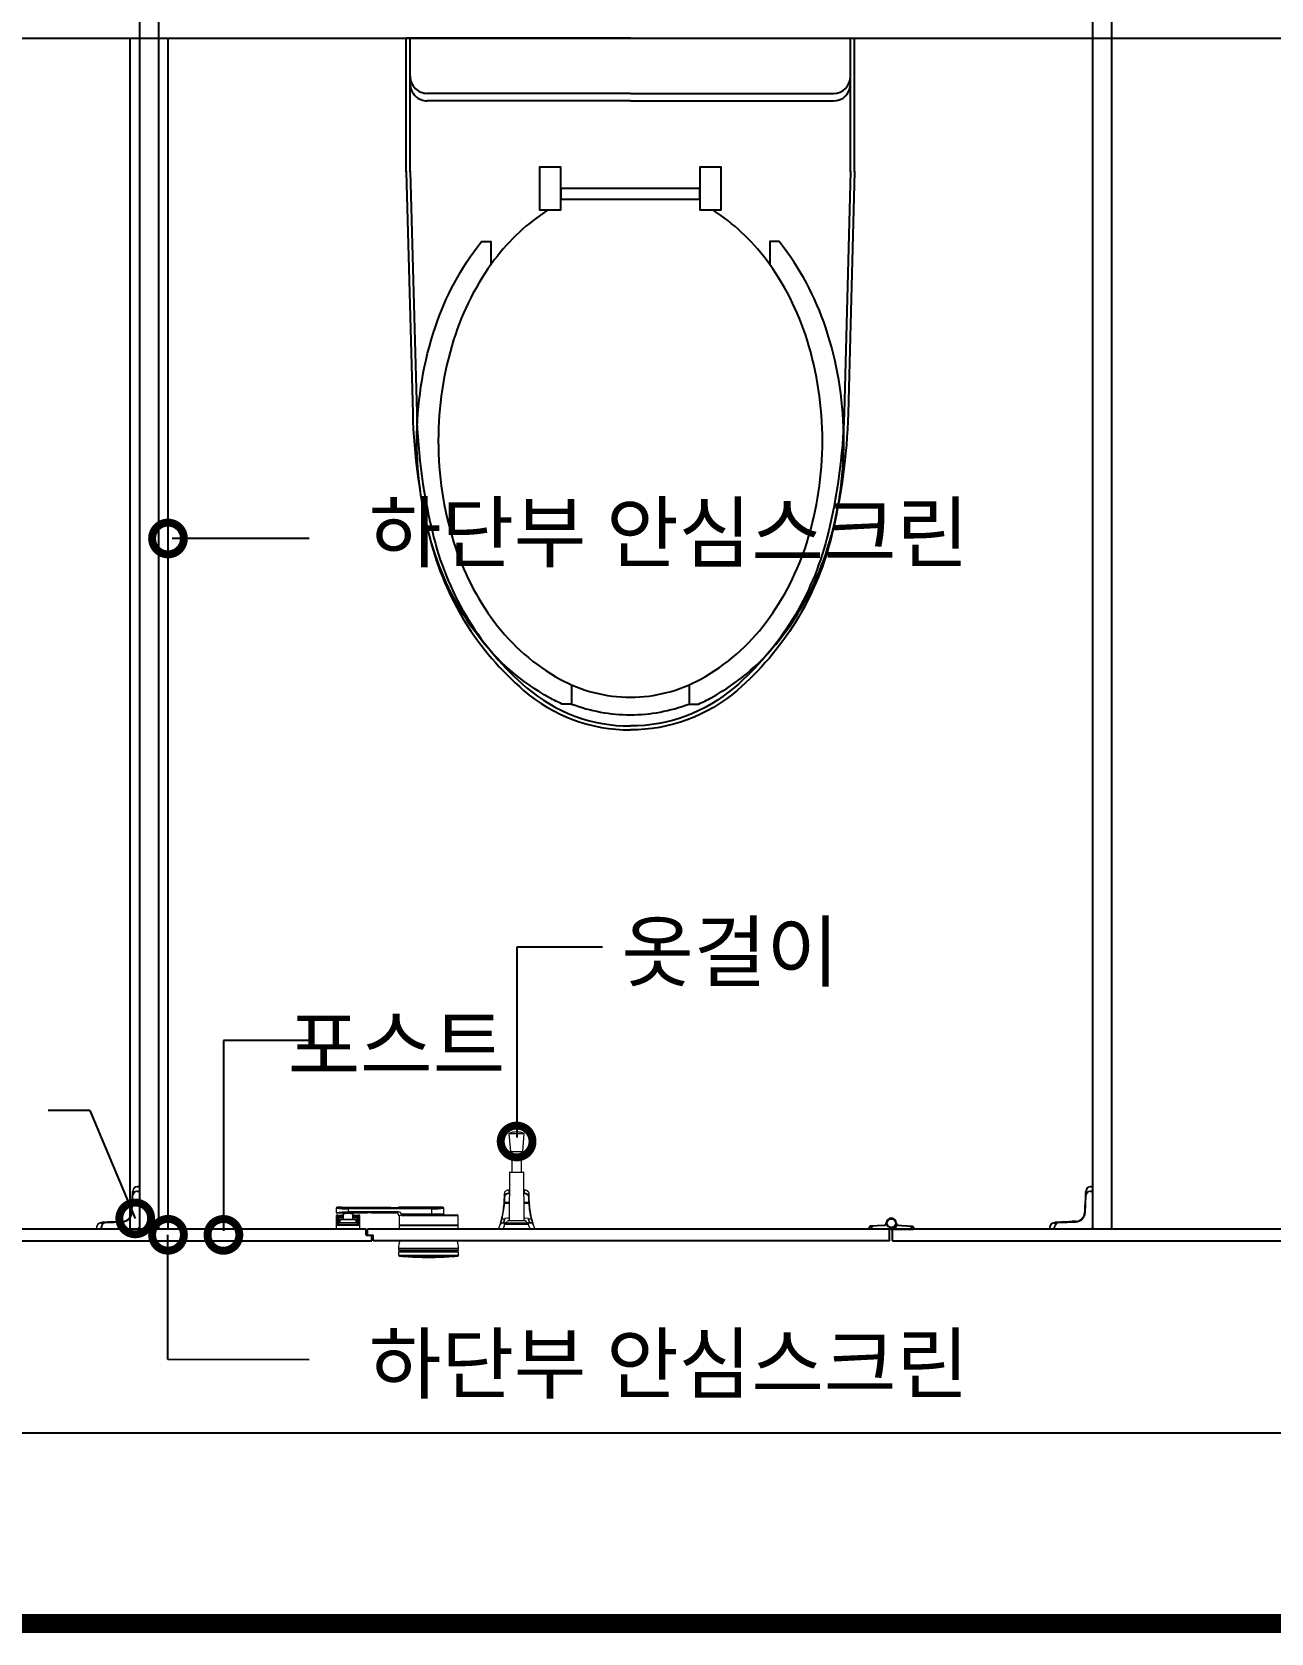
# Model space of a CAD drawing. Extents: x -256 to 8104, y -176 to 5714.
# Drawn here: x 3159 to 3809, y 2764 to 3604 of the extents above; entities that cross this region are included whole.
import ezdxf
from ezdxf.enums import TextEntityAlignment as Align

# ---------------------------------------------------------------- set-up
doc = ezdxf.new("R2010")
doc.units = 0
doc.header["$LTSCALE"] = 30
doc.layers.get('0').update_dxf_attribs({"linetype": 'CONTINUOUS'})
for name, color, linetype in [('0_toilet', 6, 'CONTINUOUS'), ('HAT', 8, 'CONTINUOUS'), ('경첩', 4, 'CONTINUOUS'), ('문자', 3, 'CONTINUOUS'), ('부자재', 4, 'CONTINUOUS'), ('옷걸이', 4, 'CONTINUOUS'), ('잠금쇠(회전형)', 4, 'CONTINUOUS'), ('치수', 1, 'CONTINUOUS'), ('해치', 8, 'CONTINUOUS')]:
    doc.layers.add(name, color=color, linetype=linetype)
doc.styles.add('돋움', font='malgun.ttf')

# ---------------------------------------------------------------- blocks, each defined once
blk = doc.blocks.new('_DOTSMALL')
at = {"color": 0, "linetype": 'ByBlock', "const_width": 0.5}
blk.add_lwpolyline([(-0.0625, 0, 1), (0.0625, 0, 1)], format="xyb", close=True, dxfattribs=at)
blk = doc.blocks.new('A$C63EC304E')
at = {"layer": '치수', "color": 1, "xscale": 2.5, "yscale": 2.5, "zscale": 2.5, "rotation": 234.3098741996962}
blk.add_blockref('_DOTSMALL', (0.312, 0.312), dxfattribs=at)
blk = doc.blocks.new('A$C2BC9653E')
at = {"layer": '치수', "xscale": 0.3333333333333333, "yscale": 0.3333333333333333, "zscale": 0.3333333333333333}
blk.add_blockref('A$C63EC304E', (0, 0), dxfattribs=at)
blk = doc.blocks.new('A$C7FC71301')
at = {"layer": '치수', "rotation": 180}
blk.add_blockref('A$C2BC9653E', (0.208, 0.208), dxfattribs=at)
blk = doc.blocks.new('A$C4A20372B')
at = {"layer": '치수'}
blk.add_blockref('A$C7FC71301', (0, 0), dxfattribs=at)
blk = doc.blocks.new('A$C566469F5')
at = {"layer": '치수'}
blk.add_blockref('A$C4A20372B', (0, 0), dxfattribs=at)
blk = doc.blocks.new('A$C7E317CD4')
at = {"layer": '해치', "xscale": 2, "yscale": 2, "zscale": 2}
blk.add_blockref('A$C566469F5', (0, 0), dxfattribs=at)
blk = doc.blocks.new('A$C601D7F27')
at = {"layer": '치수'}
blk.add_blockref('A$C7E317CD4', (0, 0), dxfattribs=at)
blk = doc.blocks.new('A$C38802C08')
at = {"layer": '치수'}
blk.add_blockref('A$C601D7F27', (0, 0), dxfattribs=at)
blk = doc.blocks.new('A$C10E41893')
at = {"layer": '부자재'}
for p, q in [((6.5, 0), (6.5, 196)), ((123.3, 196), (6.5, 196)), ((123.3, 192.5), (6.5, 192.5)), ((54.8, 0), (54.8, 177.5)), ((61.4, 0), (61.4, 177.5)), ((6.5, 0), (6.5, -196)), ((54.8, 0), (54.8, -177.5)), ((61.4, 0), (61.4, -177.5)), ((123.3, -192.5), (6.5, -192.5)), ((123.3, -196), (6.5, -196))]:
    blk.add_line(p, q, dxfattribs=at)
for points in [[(122.7, 196, -0.012538), (123.3, 196), (334.6, 190.3, -0.055395), (444.7, 175.1, -0.154276), (576.9, 93.3, -0.179504), (611.5, 0, -0.179504)], [(122.8, 192.5, -0.012538), (123.2, 192.5), (334.5, 186.8, -0.055395), (443.8, 171.7, -0.154276), (574.3, 91, -0.179504), (608, 0, -0.179504)], [(572, 51.4), (588.8, 51.4), (588.8, 59.6, 0.021185), (583.3, 70.7, 0.106084), (528.4, 133.7, 0.085733), (452.6, 172.4, 0.075373), (358.7, 186.6, 0.075373), (264.8, 172.4, 0.085733), (189, 133.7, 0.007337), (184.4, 130.1), (184.4, 122), (204.7, 122)], [(156.7, -72, 0.089162), (200.2, -118.7, 0.085733), (270.3, -154.5, 0.075373), (358.7, -167.9, 0.075373), (447.1, -154.5, 0.085733), (517.2, -118.7, 0.106084), (567, -61.6, 0.126931), (582.8, 0, 0.126931), (567, 61.6, 0.106084), (517.2, 118.7, 0.085733), (447.1, 154.5, 0.075373), (358.7, 167.9, 0.075373), (270.3, 154.5, 0.085733), (200.2, 118.7, 0.089162), (156.7, 72)], [(588.8, -51.4, 0.090214), (598.2, 0, 0.090214), (588.8, 51.4, 0.106084)], [(122.7, -196, 0.012538), (123.3, -196), (334.6, -190.3, 0.055395), (444.7, -175.1, 0.154276), (576.9, -93.3, 0.179504), (611.5, 0, 0.179504)], [(122.8, -192.5, 0.012538), (123.2, -192.5), (334.5, -186.8, 0.055395), (443.8, -171.7, 0.154276), (574.3, -91, 0.179504), (608, 0, 0.179504)], [(572, -51.4), (588.8, -51.4), (588.8, -59.6, -0.021185), (583.3, -70.7, -0.106084), (528.4, -133.7, -0.085733), (452.6, -172.4, -0.075373), (358.7, -186.6, -0.075373), (264.8, -172.4, -0.085733), (189, -133.7, -0.007337), (184.4, -130.1), (184.4, -122), (204.7, -122)]]:
    blk.add_lwpolyline(points, format="xyb", dxfattribs=at)
blk.add_lwpolyline([(138, -60.8), (119.3, -60.8), (119.3, -79.5), (156.7, -79.5), (156.7, -60.8), (138, -60.8), (147.3, -60.8), (147.3, 60.8), (138, 60.8), (156.7, 60.8), (156.7, 79.5), (119.3, 79.5), (119.3, 60.8), (138, 60.8), (138, -60.8), (119.3, -60.8)], dxfattribs=at)
for centre, start, end in [((39.8, 177.5), 0, 90), ((46.4, 177.5), 0, 90), ((39.8, -177.5), 270, 0), ((46.4, -177.5), 270, 0)]:
    blk.add_arc(centre, 15, start, end, dxfattribs=at)
blk = doc.blocks.new('STS_10', base_point=(108397.31, -5176.77))
blk.add_line((111117.54, -1575.71), (112617.54, -1575.71))
at = {"color": 2}
for p, q in [((111607.54, -1575.71), (111607.54, -2200.71)), ((111627.54, -1575.71), (111627.54, -2200.71))]:
    blk.add_line(p, q, dxfattribs=at)
at = {"color": 8}
blk.add_line((110881.47, -2307.52), (112844.05, -2307.52), dxfattribs=at)
at = {"color": 8, "const_width": 10}
blk.add_lwpolyline([(108444.74, -2407.52), (114229.29, -2407.52)], dxfattribs=at)
at = {"layer": '0_toilet'}
for p, q in [((111612.54, -1475.71), (111612.54, -2200.71)), ((111622.54, -1475.71), (111622.54, -2200.71)), ((112112.49, -1475.71), (112112.49, -2200.71)), ((112122.59, -2200.72), (112122.59, -1475.72)), ((111731.47, -2200.71), (111507.54, -2200.71)), ((111731.47, -2203.71), (111731.47, -2200.71)), ((112006.04, -2200.71), (111732.22, -2200.71)), ((111732.22, -2203.71), (111732.22, -2200.71)), ((112006.04, -2206.71), (112006.04, -2200.71)), ((112236.52, -2200.71), (112007.54, -2200.71)), ((112007.54, -2206.71), (112007.54, -2200.71)), ((111507.54, -2206.71), (111734.47, -2206.71)), ((111731.47, -2203.71), (111735.22, -2203.71)), ((111734.47, -2206.71), (111734.47, -2203.71)), ((111735.22, -2206.71), (111735.22, -2203.71)), ((112006.04, -2206.71), (111735.22, -2206.71)), ((112007.54, -2206.71), (112239.52, -2206.71))]:
    blk.add_line(p, q, dxfattribs=at)
at = {"layer": '경첩', "color": 4, "linetype": 'Continuous', "lineweight": 15}
for p, q in [((111608.93, -2182.95), (111608.51, -2191.93)), ((111608.75, -2181.55), (111608.62, -2184.25)), ((111608.75, -2181.55), (111608.99, -2181.78)), ((111608.76, -2191.94), (111609.18, -2182.97)), ((111608.86, -2180.95), (111609.02, -2181.11)), ((111609.05, -2180.45), (111608.93, -2182.95)), ((111609.23, -2181.91), (111609.3, -2180.47)), ((111611.28, -2180.71), (111611.28, -2180.96)), ((111612.54, -2180.71), (111611.28, -2180.71)), ((111611.28, -2180.96), (111612.54, -2180.96)), ((111611.29, -2180.71), (111611.29, -2180.61)), ((111611.29, -2180.61), (111612.54, -2180.61)), ((111611.4, -2178.46), (111611.4, -2178.21)), ((111612.54, -2178.21), (111611.4, -2178.21)), ((111611.4, -2178.46), (111612.54, -2178.46)), ((111612.54, -2178.46), (111612.54, -2178.21)), ((111612.54, -2180.61), (111612.54, -2178.46)), ((111612.54, -2180.96), (111612.54, -2180.71)), ((111612.54, -2180.96), (111612.54, -2199.21)), ((112108.88, -2182.95), (112108.46, -2191.93)), ((112108.7, -2181.55), (112108.57, -2184.25)), ((112108.7, -2181.55), (112108.94, -2181.78)), ((112108.71, -2191.94), (112109.13, -2182.97)), ((112108.81, -2180.95), (112108.97, -2181.11)), ((112109, -2180.45), (112108.88, -2182.95)), ((112109.18, -2181.91), (112109.25, -2180.47)), ((112111.23, -2180.71), (112111.23, -2180.96)), ((112112.49, -2180.71), (112111.23, -2180.71)), ((112111.23, -2180.96), (112112.49, -2180.96)), ((112111.24, -2180.71), (112111.24, -2180.61)), ((112111.24, -2180.61), (112112.49, -2180.61)), ((112111.35, -2178.46), (112111.35, -2178.21)), ((112112.49, -2178.21), (112111.35, -2178.21)), ((112111.35, -2178.46), (112112.49, -2178.46)), ((112112.49, -2178.46), (112112.49, -2178.21)), ((112112.49, -2180.61), (112112.49, -2178.46)), ((112112.49, -2180.96), (112112.49, -2180.71)), ((112112.49, -2180.96), (112112.49, -2199.21)), ((111608.21, -2192.4), (111608.43, -2192.62)), ((111608.24, -2192.18), (111608.47, -2192.4)), ((111608.29, -2191.27), (111608.26, -2191.91)), ((111608.3, -2191.17), (111608.29, -2191.27)), ((111608.29, -2191.27), (111608.53, -2191.51)), ((111608.31, -2190.83), (111608.3, -2191.17)), ((111608.3, -2191.17), (111608.54, -2191.41)), ((111608.32, -2190.73), (111608.31, -2190.83)), ((111608.31, -2190.83), (111608.55, -2191.07)), ((111608.36, -2189.81), (111608.32, -2190.73)), ((111608.32, -2190.73), (111608.56, -2190.97)), ((111608.36, -2189.81), (111608.6, -2190.05)), ((111608.39, -2189.15), (111608.37, -2189.57)), ((111608.37, -2189.57), (111608.61, -2189.81)), ((111608.53, -2186.27), (111608.39, -2189.14)), ((111608.39, -2189.14), (111608.63, -2189.38)), ((111608.39, -2189.15), (111608.63, -2189.39)), ((111608.53, -2186.27), (111608.77, -2186.51)), ((111608.58, -2185.26), (111608.54, -2185.93)), ((111608.54, -2185.93), (111608.78, -2186.17)), ((111608.58, -2185.26), (111608.81, -2185.5)), ((111608.59, -2184.92), (111608.83, -2185.16)), ((111608.62, -2184.25), (111608.86, -2184.49)), ((112108.16, -2192.4), (112108.38, -2192.62)), ((112108.19, -2192.18), (112108.42, -2192.4)), ((112108.24, -2191.27), (112108.21, -2191.91)), ((112108.25, -2191.17), (112108.24, -2191.27)), ((112108.24, -2191.27), (112108.48, -2191.51)), ((112108.26, -2190.83), (112108.25, -2191.17)), ((112108.25, -2191.17), (112108.49, -2191.41)), ((112108.27, -2190.73), (112108.26, -2190.83)), ((112108.26, -2190.83), (112108.5, -2191.07)), ((112108.31, -2189.81), (112108.27, -2190.73)), ((112108.27, -2190.73), (112108.51, -2190.97)), ((112108.31, -2189.81), (112108.55, -2190.05)), ((112108.34, -2189.15), (112108.32, -2189.57)), ((112108.32, -2189.57), (112108.56, -2189.81)), ((112108.48, -2186.27), (112108.34, -2189.14)), ((112108.34, -2189.14), (112108.58, -2189.38)), ((112108.34, -2189.15), (112108.58, -2189.39)), ((112108.48, -2186.27), (112108.72, -2186.51)), ((112108.53, -2185.26), (112108.49, -2185.93)), ((112108.49, -2185.93), (112108.73, -2186.17)), ((112108.53, -2185.26), (112108.76, -2185.5)), ((112108.54, -2184.92), (112108.78, -2185.16)), ((112108.57, -2184.25), (112108.81, -2184.49)), ((111590.29, -2199.57), (111590.04, -2199.57)), ((111590.04, -2199.57), (111590.04, -2200.71)), ((111590.04, -2200.71), (111590.29, -2200.71)), ((111590.29, -2200.71), (111590.29, -2199.57)), ((111590.29, -2200.71), (111592.44, -2200.71)), ((111594.78, -2197.11), (111592.28, -2197.23)), ((111592.29, -2197.48), (111593.74, -2197.41)), ((111592.44, -2200.71), (111592.44, -2199.46)), ((111592.44, -2199.46), (111592.54, -2199.46)), ((111592.54, -2199.46), (111592.79, -2199.46)), ((111592.54, -2199.46), (111592.54, -2200.71)), ((111592.54, -2200.71), (111592.79, -2200.71)), ((111592.77, -2197.03), (111592.86, -2196.95)), ((111592.77, -2197.03), (111592.94, -2197.2)), ((111592.79, -2200.71), (111592.79, -2199.46)), ((111611.04, -2200.71), (111592.79, -2200.71)), ((111596.07, -2196.8), (111592.86, -2196.95)), ((111603.75, -2196.69), (111594.78, -2197.11)), ((111594.79, -2197.36), (111603.76, -2196.94)), ((111596.07, -2196.8), (111596.31, -2197.04)), ((111596.75, -2196.77), (111596.99, -2197)), ((111597.09, -2196.75), (111597.32, -2196.99)), ((111600.46, -2196.59), (111597.76, -2196.72)), ((111597.76, -2196.72), (111598, -2196.96)), ((111600.46, -2196.59), (111600.7, -2196.83)), ((111601.14, -2196.56), (111601.38, -2196.8)), ((111601.47, -2196.54), (111601.71, -2196.78)), ((111603.5, -2196.45), (111602.15, -2196.51)), ((111602.15, -2196.51), (111602.39, -2196.75)), ((111603.74, -2196.44), (111603.5, -2196.45)), ((111603.5, -2196.45), (111603.74, -2196.69)), ((111604.75, -2196.28), (111604.95, -2196.48)), ((111605.28, -2196.1), (111605.47, -2196.29)), ((111605.52, -2196), (111605.71, -2196.18)), ((111605.99, -2195.75), (111606.17, -2195.93)), ((111606.2, -2195.61), (111606.38, -2195.79)), ((111607.29, -2194.58), (111607.47, -2194.76)), ((111607.44, -2194.37), (111607.62, -2194.55)), ((111607.7, -2193.93), (111607.89, -2194.12)), ((111607.82, -2193.7), (111608.01, -2193.89)), ((111607.99, -2193.3), (111608.18, -2193.49)), ((111608.14, -2192.77), (111608.35, -2192.98)), ((111608.34, -2192.98), (111608.14, -2192.78)), ((112090.24, -2199.57), (112089.99, -2199.57)), ((112089.99, -2199.57), (112089.99, -2200.71)), ((112089.99, -2200.71), (112090.24, -2200.71)), ((112090.24, -2200.71), (112090.24, -2199.57)), ((112090.24, -2200.71), (112092.39, -2200.71)), ((112094.73, -2197.11), (112092.23, -2197.23)), ((112092.24, -2197.48), (112093.69, -2197.41)), ((112092.39, -2200.71), (112092.39, -2199.46)), ((112092.39, -2199.46), (112092.49, -2199.46)), ((112092.49, -2199.46), (112092.74, -2199.46)), ((112092.49, -2199.46), (112092.49, -2200.71)), ((112092.49, -2200.71), (112092.74, -2200.71)), ((112092.72, -2197.03), (112092.81, -2196.95)), ((112092.72, -2197.03), (112092.89, -2197.2)), ((112092.74, -2200.71), (112092.74, -2199.46)), ((112110.99, -2200.71), (112092.74, -2200.71)), ((112096.02, -2196.8), (112092.81, -2196.95)), ((112103.7, -2196.69), (112094.73, -2197.11)), ((112094.74, -2197.36), (112103.71, -2196.94)), ((112096.02, -2196.8), (112096.26, -2197.04)), ((112096.7, -2196.77), (112096.94, -2197)), ((112097.04, -2196.75), (112097.27, -2196.99)), ((112100.41, -2196.59), (112097.71, -2196.72)), ((112097.71, -2196.72), (112097.95, -2196.96)), ((112100.41, -2196.59), (112100.65, -2196.83)), ((112101.09, -2196.56), (112101.33, -2196.8)), ((112101.42, -2196.54), (112101.66, -2196.78)), ((112103.45, -2196.45), (112102.1, -2196.51)), ((112102.1, -2196.51), (112102.34, -2196.75)), ((112103.69, -2196.44), (112103.45, -2196.45)), ((112103.45, -2196.45), (112103.69, -2196.69)), ((112104.7, -2196.28), (112104.9, -2196.48)), ((112105.23, -2196.1), (112105.42, -2196.29)), ((112105.47, -2196), (112105.66, -2196.18)), ((112105.94, -2195.75), (112106.12, -2195.93)), ((112106.15, -2195.61), (112106.33, -2195.79)), ((112107.24, -2194.58), (112107.42, -2194.76)), ((112107.39, -2194.37), (112107.57, -2194.55)), ((112107.65, -2193.93), (112107.84, -2194.12)), ((112107.77, -2193.7), (112107.96, -2193.89)), ((112107.94, -2193.3), (112108.13, -2193.49)), ((112108.09, -2192.77), (112108.3, -2192.98)), ((112108.29, -2192.98), (112108.09, -2192.78))]:
    blk.add_line(p, q, dxfattribs=at)
at = {"layer": '경첩', "color": 4, "linetype": 'Continuous', "lineweight": 15, "flags": 128}
for points in [[(111608.77, -2181.03), (111608.77, -2181.14), (111608.76, -2181.26), (111608.76, -2181.4), (111608.75, -2181.55)], [(111608.77, -2181.03), (111608.79, -2181.01), (111608.81, -2181), (111608.83, -2180.98), (111608.84, -2180.97), (111608.85, -2180.96), (111608.86, -2180.95), (111608.86, -2180.95), (111608.86, -2180.95)], [(111608.93, -2182.95), (111608.94, -2182.95), (111608.95, -2182.95), (111608.98, -2182.96), (111609.01, -2182.96), (111609.05, -2182.96), (111609.09, -2182.96), (111609.14, -2182.96), (111609.18, -2182.97)], [(111609.3, -2180.47), (111609.25, -2180.46), (111609.21, -2180.46), (111609.16, -2180.46), (111609.13, -2180.46), (111609.09, -2180.46), (111609.07, -2180.45), (111609.06, -2180.45), (111609.05, -2180.45)], [(112108.72, -2181.03), (112108.72, -2181.14), (112108.71, -2181.26), (112108.71, -2181.4), (112108.7, -2181.55)], [(112108.72, -2181.03), (112108.74, -2181.01), (112108.76, -2181), (112108.78, -2180.98), (112108.79, -2180.97), (112108.8, -2180.96), (112108.81, -2180.95), (112108.81, -2180.95), (112108.81, -2180.95)], [(112108.88, -2182.95), (112108.89, -2182.95), (112108.9, -2182.95), (112108.93, -2182.96), (112108.96, -2182.96), (112109, -2182.96), (112109.04, -2182.96), (112109.09, -2182.96), (112109.13, -2182.97)], [(112109.25, -2180.47), (112109.2, -2180.46), (112109.16, -2180.46), (112109.11, -2180.46), (112109.08, -2180.46), (112109.04, -2180.46), (112109.02, -2180.45), (112109.01, -2180.45), (112109, -2180.45)], [(111608.24, -2192.18), (111608.22, -2192.34), (111608.21, -2192.4)], [(111608.37, -2189.57), (111608.37, -2189.65), (111608.37, -2189.73), (111608.36, -2189.81)], [(111608.39, -2189.14), (111608.39, -2189.14), (111608.39, -2189.15)], [(111608.51, -2191.93), (111608.52, -2191.93), (111608.53, -2191.93), (111608.55, -2191.93), (111608.59, -2191.93), (111608.62, -2191.93), (111608.67, -2191.93), (111608.71, -2191.94), (111608.76, -2191.94)], [(111608.62, -2184.25), (111608.62, -2184.38), (111608.61, -2184.5), (111608.61, -2184.62), (111608.6, -2184.72), (111608.6, -2184.81), (111608.59, -2184.87), (111608.59, -2184.91), (111608.59, -2184.92)], [(112108.19, -2192.18), (112108.17, -2192.34), (112108.16, -2192.4)], [(112108.32, -2189.57), (112108.32, -2189.65), (112108.32, -2189.73), (112108.31, -2189.81)], [(112108.34, -2189.14), (112108.34, -2189.14), (112108.34, -2189.15)], [(112108.46, -2191.93), (112108.47, -2191.93), (112108.48, -2191.93), (112108.5, -2191.93), (112108.54, -2191.93), (112108.57, -2191.93), (112108.62, -2191.93), (112108.66, -2191.94), (112108.71, -2191.94)], [(112108.57, -2184.25), (112108.57, -2184.38), (112108.56, -2184.5), (112108.56, -2184.62), (112108.55, -2184.72), (112108.55, -2184.81), (112108.54, -2184.87), (112108.54, -2184.91), (112108.54, -2184.92)], [(111592.29, -2197.48), (111592.29, -2197.43), (111592.29, -2197.38), (111592.28, -2197.34), (111592.28, -2197.3), (111592.28, -2197.27), (111592.28, -2197.25), (111592.28, -2197.23), (111592.28, -2197.23)], [(111594.78, -2197.11), (111594.78, -2197.11), (111594.78, -2197.13), (111594.78, -2197.15), (111594.78, -2197.18), (111594.78, -2197.22), (111594.79, -2197.26), (111594.79, -2197.31), (111594.79, -2197.36)], [(111596.75, -2196.77), (111596.73, -2196.77), (111596.7, -2196.77), (111596.63, -2196.77), (111596.55, -2196.77), (111596.45, -2196.78), (111596.33, -2196.79), (111596.2, -2196.79), (111596.07, -2196.8)], [(111597.76, -2196.72), (111597.64, -2196.72), (111597.53, -2196.73), (111597.42, -2196.73), (111597.33, -2196.74), (111597.24, -2196.74), (111597.18, -2196.75), (111597.13, -2196.75), (111597.1, -2196.75), (111597.09, -2196.75)], [(111601.14, -2196.56), (111601.12, -2196.56), (111601.09, -2196.56), (111601.02, -2196.56), (111600.94, -2196.57), (111600.84, -2196.57), (111600.72, -2196.58), (111600.59, -2196.58), (111600.46, -2196.59)], [(111602.15, -2196.51), (111602.02, -2196.52), (111601.89, -2196.52), (111601.77, -2196.53), (111601.67, -2196.53), (111601.59, -2196.54), (111601.53, -2196.54), (111601.49, -2196.54), (111601.47, -2196.54)], [(111603.75, -2196.69), (111603.75, -2196.69), (111603.75, -2196.7), (111603.75, -2196.73), (111603.76, -2196.76), (111603.76, -2196.8), (111603.76, -2196.84), (111603.76, -2196.89), (111603.76, -2196.94)], [(111608.14, -2192.77), (111608.14, -2192.77), (111608.14, -2192.77)], [(112092.24, -2197.48), (112092.24, -2197.43), (112092.24, -2197.38), (112092.23, -2197.34), (112092.23, -2197.3), (112092.23, -2197.27), (112092.23, -2197.25), (112092.23, -2197.23), (112092.23, -2197.23)], [(112094.73, -2197.11), (112094.73, -2197.11), (112094.73, -2197.13), (112094.73, -2197.15), (112094.73, -2197.18), (112094.73, -2197.22), (112094.74, -2197.26), (112094.74, -2197.31), (112094.74, -2197.36)], [(112096.7, -2196.77), (112096.68, -2196.77), (112096.65, -2196.77), (112096.58, -2196.77), (112096.5, -2196.77), (112096.4, -2196.78), (112096.28, -2196.79), (112096.15, -2196.79), (112096.02, -2196.8)], [(112097.71, -2196.72), (112097.59, -2196.72), (112097.48, -2196.73), (112097.37, -2196.73), (112097.28, -2196.74), (112097.19, -2196.74), (112097.13, -2196.75), (112097.08, -2196.75), (112097.05, -2196.75), (112097.04, -2196.75)], [(112101.09, -2196.56), (112101.07, -2196.56), (112101.04, -2196.56), (112100.97, -2196.56), (112100.89, -2196.57), (112100.79, -2196.57), (112100.67, -2196.58), (112100.54, -2196.58), (112100.41, -2196.59)], [(112102.1, -2196.51), (112101.97, -2196.52), (112101.84, -2196.52), (112101.72, -2196.53), (112101.62, -2196.53), (112101.54, -2196.54), (112101.48, -2196.54), (112101.44, -2196.54), (112101.42, -2196.54)], [(112103.7, -2196.69), (112103.7, -2196.69), (112103.7, -2196.7), (112103.7, -2196.73), (112103.71, -2196.76), (112103.71, -2196.8), (112103.71, -2196.84), (112103.71, -2196.89), (112103.71, -2196.94)], [(112108.09, -2192.77), (112108.09, -2192.77), (112108.09, -2192.77)]]:
    blk.add_lwpolyline(points, dxfattribs=at)
at = {"layer": '경첩', "color": 4, "linetype": 'Continuous', "lineweight": 15}
for centre, radius, start, end in [((111611.28, -2183.06), 2.35, 90, 177.30166), ((111611.4, -2180.56), 2.35, 90, 177.30166), ((111611.28, -2183.06), 2.1, 90, 177.30166), ((111611.4, -2180.56), 2.1, 90, 177.30166), ((112111.23, -2183.06), 2.35, 90, 177.30166), ((112111.35, -2180.56), 2.35, 90, 177.30166), ((112111.23, -2183.06), 2.1, 90, 177.30166), ((112111.35, -2180.56), 2.1, 90, 177.30166), ((111603.52, -2191.69), 5, 272.69834, 357.30166), ((111603.52, -2191.69), 5.25, 272.69834, 357.30166), ((111603.52, -2191.69), 4.75, 346.83767, 351.3944), ((111603.52, -2191.69), 4.75, 354.09118, 357.30166), ((112103.47, -2191.69), 5, 272.69834, 357.30166), ((112103.47, -2191.69), 5.25, 272.69834, 357.30166), ((112103.47, -2191.69), 4.75, 346.83767, 351.3944), ((112103.47, -2191.69), 4.75, 354.09118, 357.30166), ((111592.39, -2199.57), 2.35, 92.69834, 180), ((111592.39, -2199.57), 2.1, 92.69834, 180), ((111594.89, -2199.46), 2.35, 92.69834, 180), ((111594.89, -2199.46), 2.1, 92.69834, 180), ((111603.52, -2191.69), 4.75, 272.69834, 285), ((111603.52, -2191.69), 4.75, 284.99982, 291.75061), ((111603.52, -2191.69), 4.75, 294.99481, 301.29977), ((111603.52, -2191.69), 4.75, 301.29911, 304.38581), ((111603.52, -2191.69), 4.75, 304.38489, 322.56084), ((111603.52, -2191.69), 4.75, 322.56123, 325.61449), ((111603.52, -2191.69), 4.75, 325.61511, 331.82645), ((111603.52, -2191.69), 4.75, 335.00519, 340.23398), ((111603.52, -2191.69), 4.75, 340.23398, 346.75686), ((111611.04, -2199.21), 1.5, 270, 0), ((112092.34, -2199.57), 2.35, 92.69834, 180), ((112092.34, -2199.57), 2.1, 92.69834, 180), ((112094.84, -2199.46), 2.35, 92.69834, 180), ((112094.84, -2199.46), 2.1, 92.69834, 180), ((112103.47, -2191.69), 4.75, 272.69834, 285), ((112103.47, -2191.69), 4.75, 284.99982, 291.75061), ((112103.47, -2191.69), 4.75, 294.99481, 301.29977), ((112103.47, -2191.69), 4.75, 301.29911, 304.38581), ((112103.47, -2191.69), 4.75, 304.38489, 322.56084), ((112103.47, -2191.69), 4.75, 322.56123, 325.61449), ((112103.47, -2191.69), 4.75, 325.61511, 331.82645), ((112103.47, -2191.69), 4.75, 335.00519, 340.23398), ((112103.47, -2191.69), 4.75, 340.23398, 346.75686), ((112110.99, -2199.21), 1.5, 270, 0)]:
    blk.add_arc(centre, radius, start, end, dxfattribs=at)
at = {"layer": '부자재'}
for p, q in [((111995.35, -2199.79), (111995.35, -2200.71)), ((112006, -2200.71), (111995.35, -2200.71)), ((112003.09, -2198.63), (111995.89, -2199.13)), ((111996.6, -2199.62), (111996.6, -2200.71)), ((112006.81, -2200.16), (112006.81, -2200.96)), ((112007.06, -2200.16), (112007.06, -2200.96)), ((112007.53, -2200.67), (112007.53, -2200.71)), ((112007.53, -2200.71), (112018.52, -2200.71)), ((112009.8, -2198.55), (112017.96, -2199.13)), ((112017.27, -2199.62), (112017.27, -2200.71)), ((112018.52, -2199.79), (112018.52, -2200.71)), ((112007.06, -2200.96), (112006.81, -2200.96))]:
    blk.add_line(p, q, dxfattribs=at)
at = {"layer": '부자재', "color": 1}
blk.add_circle((112006.94, -2197.51), 2.34, dxfattribs=at)
at = {"layer": '부자재'}
for centre, radius, start, end in [((111996.05, -2199.81), 0.7, 101.7765, 181.67124), ((111997.45, -2199.86), 0.884, 113.40773, 164.5497), ((112003.03, -2197.34), 1.29, 272.92313, 352.47243), ((112006.94, -2197.51), 2.62, 270, 180), ((112007.29, -2201.74), 1.65, 102.52675, 141.54753), ((112006.58, -2201.74), 1.65, 43.10029, 77.47325), ((112007.03, -2197.85), 2.86, 280.08401, 345.97919), ((112010.84, -2197.34), 1.29, 187.52757, 267.07687), ((112016.42, -2199.86), 0.884, 15.4503, 67.30044), ((112017.82, -2199.81), 0.7, 358.32876, 78.2235)]:
    blk.add_arc(centre, radius, start, end, dxfattribs=at)
at = {"layer": '옷걸이', "lineweight": 15}
for p, q in [((111806.4, -2150.36), (111807.15, -2159.86)), ((111806.4, -2150.36), (111814.4, -2150.36)), ((111813.65, -2159.86), (111814.4, -2150.36)), ((111807.15, -2159.86), (111813.65, -2159.86)), ((111807.9, -2159.86), (111807.9, -2170.71)), ((111812.9, -2170.71), (111812.9, -2159.86)), ((111806.65, -2170.96), (111806.43, -2196.21)), ((111814.15, -2170.96), (111806.65, -2170.96)), ((111806.9, -2170.71), (111810.4, -2170.71)), ((111810.4, -2170.71), (111813.9, -2170.71)), ((111814.37, -2196.21), (111814.15, -2170.96)), ((111806.57, -2180.08), (111806.47, -2180.08)), ((111806.47, -2180.08), (111806.47, -2180.17)), ((111806.57, -2180.17), (111806.47, -2180.17)), ((111806.48, -2181.7), (111806.48, -2182.05)), ((111806.48, -2181.7), (111806.56, -2181.7)), ((111806.55, -2182.05), (111806.48, -2182.05)), ((111814.33, -2180.08), (111814.23, -2180.08)), ((111814.33, -2180.17), (111814.23, -2180.17)), ((111814.24, -2181.7), (111814.32, -2181.7)), ((111814.32, -2182.05), (111814.25, -2182.05)), ((111814.32, -2181.7), (111814.32, -2182.05)), ((111814.33, -2180.08), (111814.33, -2180.17)), ((111806.51, -2187.18), (111804.06, -2187.18)), ((111804.13, -2186.41), (111806.52, -2186.41)), ((111814.28, -2186.41), (111816.67, -2186.41)), ((111816.74, -2187.18), (111814.29, -2187.18)), ((111800.9, -2200.71), (111801.74, -2198.15)), ((111803.28, -2200.71), (111800.9, -2200.71)), ((111801.74, -2198.15), (111801.75, -2198.14)), ((111801.75, -2198.14), (111801.75, -2198.14)), ((111802.73, -2197.35), (111802.62, -2197.38)), ((111802.7, -2197.45), (111802.69, -2197.46)), ((111818.11, -2197.45), (111802.7, -2197.45)), ((111804.14, -2195.31), (111802.71, -2195.31)), ((111804.14, -2195.32), (111802.71, -2195.32)), ((111804.11, -2198.17), (111803.28, -2200.71)), ((111817.53, -2200.71), (111803.28, -2200.71)), ((111804.08, -2195.87), (111804.15, -2195.29)), ((111804.11, -2198.17), (111804.11, -2197.48)), ((111804.11, -2197.48), (111816.69, -2197.48)), ((111816.69, -2198.17), (111804.11, -2198.17)), ((111815.18, -2196.21), (111805.63, -2196.21)), ((111816.65, -2195.29), (111816.72, -2195.85)), ((111818.09, -2195.31), (111816.66, -2195.31)), ((111818.09, -2195.32), (111816.66, -2195.32)), ((111816.69, -2198.17), (111816.69, -2197.48)), ((111817.53, -2200.71), (111816.69, -2198.17)), ((111819.9, -2200.71), (111817.53, -2200.71)), ((111818.17, -2197.38), (111818.07, -2197.35)), ((111818.11, -2197.46), (111818.11, -2197.45)), ((111818.22, -2197.38), (111818.13, -2197.36)), ((111819.05, -2198.14), (111819.06, -2198.14)), ((111819.06, -2198.14), (111819.06, -2198.15)), ((111819.06, -2198.15), (111819.9, -2200.71))]:
    blk.add_line(p, q, dxfattribs=at)
at = {"layer": '옷걸이', "lineweight": 15, "flags": 128}
for points in [[(111806.47, -2180.08), (111806.42, -2180.08), (111806.09, -2180.1), (111805.76, -2180.15), (111805.44, -2180.23), (111805.15, -2180.33), (111804.87, -2180.47), (111804.62, -2180.63), (111804.41, -2180.81), (111804.23, -2181.01), (111804.1, -2181.23), (111804.01, -2181.46), (111803.97, -2181.69), (111803.98, -2181.73)], [(111806.47, -2180.17), (111806.05, -2180.19), (111805.64, -2180.26), (111805.26, -2180.37), (111804.91, -2180.52), (111804.6, -2180.71), (111804.35, -2180.93), (111804.16, -2181.17), (111804.03, -2181.43), (111803.97, -2181.75), (111803.97, -2181.8)], [(111803.98, -2183.3), (111804.02, -2183.03), (111804.13, -2182.77), (111804.3, -2182.52), (111804.54, -2182.3), (111804.83, -2182.1), (111805.17, -2181.94), (111805.54, -2181.82), (111805.94, -2181.74), (111806.48, -2181.7)], [(111806.48, -2182.05), (111806, -2182.09), (111805.64, -2182.16), (111805.3, -2182.27), (111804.99, -2182.42), (111804.73, -2182.59), (111804.52, -2182.79), (111804.36, -2183.02), (111804.27, -2183.25), (111804.23, -2183.49)], [(111814.32, -2181.7), (111814.74, -2181.72), (111815.15, -2181.79), (111815.53, -2181.9), (111815.88, -2182.05), (111816.19, -2182.24), (111816.44, -2182.46), (111816.63, -2182.7), (111816.76, -2182.95), (111816.82, -2183.3)], [(111816.57, -2183.49), (111816.51, -2183.18), (111816.4, -2182.95), (111816.23, -2182.73), (111816, -2182.54), (111815.72, -2182.37), (111815.41, -2182.24), (111815.06, -2182.14), (111814.7, -2182.07), (111814.32, -2182.05)], [(111816.83, -2181.8), (111816.83, -2181.78), (111816.81, -2181.56), (111816.74, -2181.33), (111816.64, -2181.12), (111816.49, -2180.92), (111816.3, -2180.73), (111816.08, -2180.56), (111815.83, -2180.41), (111815.54, -2180.29), (111815.24, -2180.19), (111814.92, -2180.13), (111814.59, -2180.09), (111814.33, -2180.08)], [(111816.83, -2181.8), (111816.8, -2181.53), (111816.7, -2181.27), (111816.53, -2181.02), (111816.3, -2180.79), (111816.02, -2180.59), (111815.68, -2180.43), (111815.31, -2180.3), (111814.91, -2180.21), (111814.41, -2180.17), (111814.33, -2180.17)], [(111803.81, -2187.16), (111803.82, -2187.16), (111803.83, -2187.16), (111803.86, -2187.16), (111803.89, -2187.17), (111803.93, -2187.17), (111803.97, -2187.17), (111804.02, -2187.18), (111804.06, -2187.18)], [(111816.99, -2187.16), (111816.98, -2187.16), (111816.97, -2187.16), (111816.94, -2187.16), (111816.91, -2187.17), (111816.88, -2187.17), (111816.83, -2187.17), (111816.79, -2187.18), (111816.74, -2187.18)], [(111802.46, -2195.51), (111802.47, -2195.5), (111802.47, -2195.51)], [(111802.67, -2197.36), (111802.61, -2197.37), (111802.57, -2197.39)], [(111802.67, -2197.36), (111802.68, -2197.35), (111802.73, -2197.35)], [(111802.73, -2197.35), (111802.7, -2197.43), (111802.7, -2197.45)], [(111802.71, -2195.32), (111802.71, -2195.31), (111802.71, -2195.32)], [(111804.91, -2197.42), (111804.49, -2197.4), (111804.25, -2197.38), (111804.17, -2197.35), (111804.27, -2197.31), (111804.55, -2197.27), (111804.66, -2197.26)], [(111806.44, -2194.93), (111805.84, -2194.95), (111804.57, -2195)], [(111816.23, -2195), (111814.65, -2194.94), (111814.36, -2194.93)], [(111816.14, -2197.26), (111816.42, -2197.29), (111816.61, -2197.33), (111816.61, -2197.36), (111816.44, -2197.39), (111816.11, -2197.41), (111815.65, -2197.43)], [(111818.11, -2197.45), (111818.1, -2197.43), (111818.07, -2197.35)], [(111818.13, -2197.36), (111818.12, -2197.35), (111818.07, -2197.35)]]:
    blk.add_lwpolyline(points, dxfattribs=at)
at = {"layer": '옷걸이', "lineweight": 15}
for centre, radius, start, end in [((111810.4, -2160.66), 11.04, 68.76069, 111.23931), ((111806.9, -2170.96), 0.25, 90, 179.5), ((111813.9, -2170.96), 0.25, 0.5, 90), ((111751.22, -2182.94), 52.77, 356.45107, 359.60958), ((111751.22, -2182.94), 52.77, 359.60958, 1.23689), ((111804.21, -2183.27), 0.227, 188.20874, 276.39203), ((111751.22, -2183.13), 53.02, 356.45107, 359.60958), ((111751.22, -2181.33), 55.27, 359.61891, 1.20733), ((111869.58, -2181.33), 55.27, 178.79267, 180.38109), ((111816.59, -2183.27), 0.227, 263.60797, 351.79126), ((111869.58, -2183.13), 53.02, 180.39042, 183.54893), ((111869.58, -2182.94), 52.77, 178.76311, 180.39042), ((111869.58, -2182.94), 52.77, 180.39042, 183.54893), ((111751.22, -2182.94), 52.77, 346.23171, 355.4136), ((111751.22, -2182.94), 53.02, 346.50971, 355.4136), ((111751.21, -2182.94), 52.77, 355.41362, 356.45105), ((111804.11, -2186.19), 0.23, 185.45744, 275.18876), ((111770.16, -2183.78), 34.07, 354.27357, 355.56682), ((111816.69, -2186.19), 0.23, 264.81124, 354.54256), ((111850.64, -2183.78), 34.08, 184.43326, 185.72635), ((111869.58, -2182.94), 53.02, 184.5864, 193.49029), ((111869.58, -2182.94), 52.76, 183.54888, 184.58645), ((111869.58, -2182.94), 52.77, 184.5864, 193.76829), ((111802.69, -2198.46), 1, 89.99372, 161.80813), ((111752.46, -2183.28), 51.47, 343.23764, 346.25768), ((111802.85, -2198.52), 1.17, 101.39698, 160.6752), ((111752.86, -2183.11), 51.33, 343.52264, 346.23766), ((111802.7, -2195.57), 0.247, 89.25852, 165.91582), ((111802.71, -2195.56), 0.25, 90.27283, 166.23947), ((111802.29, -2195.58), 1.81, 282.06066, 352.51429), ((111802.16, -2195.18), 2.24, 284.82654, 3.59318), ((111804.39, -2195.29), 0.248, 89.5881, 179.72305), ((111804.5, -2195.37), 0.376, 79.93932, 150.54556), ((111804.54, -2195.31), 0.307, 84.77864, 118.98165), ((111804.23, -2195.89), 1.43, 284.10574, 346.92454), ((111810.53, -1796.33), 401.13, 269.19679, 270.73159), ((111816.57, -2195.88), 1.44, 193.11861, 255.96551), ((111816.26, -2195.27), 0.271, 58.63439, 97.60531), ((111816.29, -2195.39), 0.4, 32.00917, 97.80826), ((111818.64, -2195.18), 2.24, 176.39085, 255.18943), ((111816.41, -2195.29), 0.248, 0.27695, 90.4119), ((111818.5, -2195.59), 1.8, 186.78644, 258.2605), ((111818.09, -2195.56), 0.25, 13.76166, 89.45314), ((111818.1, -2195.57), 0.247, 14.08418, 90.74148), ((111867.78, -2183.16), 51.15, 193.75841, 196.46904), ((111818.11, -2198.46), 1, 18.19187, 90.00628), ((111817.96, -2198.52), 1.16, 19.29372, 79.39421), ((111868.57, -2183.22), 51.71, 193.74931, 196.75644)]:
    blk.add_arc(centre, radius, start, end, dxfattribs=at)
at = {"layer": '잠금쇠(회전형)', "linetype": 'Continuous', "lineweight": 15}
for p, q in [((111715.72, -2189.61), (111715.72, -2192.11)), ((111715.72, -2192.11), (111718.98, -2192.11)), ((111718.06, -2189.11), (111716.22, -2189.11)), ((111718.98, -2192.11), (111718.98, -2192.11)), ((111744.47, -2189.31), (111721.97, -2189.31)), ((111744.47, -2189.31), (111721.97, -2189.31)), ((111721.97, -2189.31), (111721.97, -2189.31)), ((111721.97, -2189.55), (111765.97, -2189.55)), ((111721.97, -2190.04), (111721.97, -2189.55)), ((111721.97, -2190.04), (111721.97, -2191.61)), ((111765.97, -2190.04), (111721.97, -2190.04)), ((111748.42, -2191.61), (111721.97, -2191.61)), ((111724.97, -2192.11), (111732.23, -2192.11)), ((111734.22, -2192.11), (111747.15, -2192.11)), ((111744.47, -2189.31), (111744.47, -2189.31)), ((111747.15, -2192.11), (111747.15, -2192.11)), ((111771.72, -2189.11), (111748.37, -2189.11)), ((111765.97, -2189.55), (111765.97, -2190.04)), ((111765.97, -2192.61), (111765.97, -2190.04)), ((111772.22, -2192.61), (111772.22, -2189.61)), ((111715.72, -2193.71), (111715.72, -2200.71)), ((111716.12, -2193.71), (111715.72, -2193.71)), ((111715.72, -2200.71), (111728.22, -2200.71)), ((111716.12, -2198.71), (111716.12, -2193.71)), ((111716.12, -2193.71), (111716.58, -2193.71)), ((111727.81, -2198.71), (111716.12, -2198.71)), ((111716.22, -2193.21), (111716.58, -2193.21)), ((111716.58, -2193.71), (111716.58, -2193.21)), ((111716.58, -2193.21), (111718.47, -2193.21)), ((111716.58, -2193.71), (111716.58, -2198.25)), ((111718.47, -2193.71), (111716.58, -2193.71)), ((111716.58, -2198.25), (111716.72, -2198.22)), ((111716.72, -2194.21), (111718.47, -2194.21)), ((111716.72, -2198.22), (111716.72, -2194.21)), ((111717.22, -2194.71), (111716.72, -2194.21)), ((111716.72, -2198.22), (111716.8, -2198.21)), ((111716.8, -2198.21), (111727.13, -2198.21)), ((111717.22, -2194.71), (111717.22, -2198.21)), ((111718.47, -2194.71), (111717.22, -2194.71)), ((111717.72, -2195.71), (111717.72, -2197.21)), ((111724.86, -2195.71), (111717.72, -2195.71)), ((111717.72, -2197.21), (111724.86, -2197.21)), ((111717.97, -2195.46), (111724.69, -2195.46)), ((111724.69, -2197.46), (111717.97, -2197.46)), ((111718.47, -2193.71), (111718.47, -2193.21)), ((111718.47, -2193.21), (111719.47, -2193.21)), ((111718.47, -2194.21), (111718.47, -2193.71)), ((111718.97, -2193.71), (111718.47, -2193.71)), ((111718.47, -2194.21), (111718.47, -2194.71)), ((111718.47, -2194.21), (111718.97, -2194.21)), ((111719.47, -2194.71), (111718.47, -2194.71)), ((111718.97, -2193.71), (111718.97, -2194.21)), ((111719.47, -2193.71), (111718.97, -2193.71)), ((111718.97, -2194.21), (111719.47, -2194.21)), ((111719.47, -2192.61), (111719.47, -2195.46)), ((111724.47, -2195.46), (111724.47, -2192.61)), ((111724.47, -2193.21), (111725.47, -2193.21)), ((111724.97, -2193.71), (111724.47, -2193.71)), ((111724.47, -2194.21), (111724.97, -2194.21)), ((111725.47, -2194.71), (111724.47, -2194.71)), ((111724.69, -2195.46), (111725.97, -2195.46)), ((111725.97, -2197.46), (111724.69, -2197.46)), ((111726.22, -2195.71), (111724.86, -2195.71)), ((111724.86, -2197.21), (111726.22, -2197.21)), ((111725.47, -2193.71), (111724.97, -2193.71)), ((111724.97, -2194.21), (111724.97, -2193.71)), ((111724.97, -2194.21), (111725.47, -2194.21)), ((111725.47, -2193.21), (111725.47, -2193.71)), ((111725.47, -2193.21), (111727.35, -2193.21)), ((111727.35, -2193.71), (111725.47, -2193.71)), ((111725.47, -2193.71), (111725.47, -2194.21)), ((111725.47, -2194.21), (111727.22, -2194.21)), ((111725.47, -2194.21), (111725.47, -2194.71)), ((111726.72, -2194.71), (111725.47, -2194.71)), ((111726.22, -2197.21), (111726.22, -2195.71)), ((111727.22, -2194.21), (111726.72, -2194.71)), ((111726.72, -2198.21), (111726.72, -2194.71)), ((111727.13, -2198.21), (111727.22, -2198.22)), ((111727.22, -2194.21), (111727.22, -2198.22)), ((111727.22, -2198.22), (111727.35, -2198.25)), ((111727.35, -2193.21), (111727.35, -2193.71)), ((111727.35, -2193.21), (111727.72, -2193.21)), ((111727.35, -2198.25), (111727.35, -2193.71)), ((111727.35, -2193.71), (111727.81, -2193.71)), ((111727.81, -2193.71), (111727.81, -2198.71)), ((111728.22, -2193.71), (111727.81, -2193.71)), ((111728.22, -2200.71), (111728.22, -2193.71)), ((111748.72, -2193.69), (111748.72, -2198.61)), ((111779.72, -2198.61), (111748.72, -2198.61)), ((111748.72, -2198.71), (111748.72, -2200.46)), ((111748.72, -2198.71), (111779.72, -2198.71)), ((111748.72, -2200.46), (111779.72, -2200.46)), ((111779.47, -2200.71), (111748.97, -2200.71)), ((111750.04, -2193.11), (111750.02, -2192.92)), ((111779.72, -2193.61), (111750.16, -2193.61)), ((111750.82, -2193.11), (111750.82, -2192.61)), ((111750.82, -2192.61), (111765.97, -2192.61)), ((111750.82, -2193.11), (111779.22, -2193.11)), ((111756.47, -2198.61), (111756.47, -2198.71)), ((111765.97, -2193.11), (111765.97, -2192.61)), ((111765.97, -2192.61), (111772.22, -2192.61)), ((111771.97, -2198.71), (111771.97, -2198.61)), ((111776.61, -2198.71), (111776.61, -2198.61)), ((111778.7, -2198.71), (111778.7, -2198.61)), ((111778.72, -2198.71), (111778.72, -2198.61)), ((111779.72, -2198.61), (111779.72, -2193.61)), ((111779.72, -2200.46), (111779.72, -2198.71)), ((111779.25, -2206.81), (111749.18, -2206.81)), ((111749.32, -2206.71), (111764.22, -2206.71)), ((111764.22, -2206.71), (111779.11, -2206.71)), ((111748.47, -2210.71), (111748.47, -2211.71)), ((111779.97, -2210.71), (111748.47, -2210.71)), ((111779.97, -2211.71), (111748.47, -2211.71)), ((111748.47, -2212.71), (111748.47, -2214.26)), ((111779.97, -2212.71), (111748.47, -2212.71)), ((111748.47, -2214.26), (111764.22, -2214.26)), ((111764.22, -2214.76), (111748.92, -2214.76)), ((111779.47, -2212.21), (111748.97, -2212.21)), ((111779.47, -2212.21), (111748.97, -2212.21)), ((111752.08, -2215.03), (111764.22, -2215.03)), ((111752.09, -2215.03), (111776.34, -2215.03)), ((111776.05, -2215.05), (111752.38, -2215.05)), ((111758.55, -2215.21), (111758.63, -2215.21)), ((111758.63, -2215.21), (111769.8, -2215.21)), ((111761.51, -2215.3), (111761.51, -2215.21)), ((111762.04, -2215.47), (111766.39, -2215.47)), ((111762.04, -2215.47), (111766.39, -2215.47)), ((111762.4, -2215.21), (111762.4, -2215.32)), ((111762.4, -2215.32), (111766.03, -2215.32)), ((111765.97, -2215.44), (111762.46, -2215.44)), ((111764.22, -2214.26), (111779.97, -2214.26)), ((111779.51, -2214.76), (111764.22, -2214.76)), ((111764.22, -2215.03), (111776.35, -2215.03)), ((111766.03, -2215.32), (111766.03, -2215.21)), ((111766.92, -2215.21), (111766.92, -2215.3)), ((111769.8, -2215.21), (111769.96, -2215.21)), ((111779.97, -2211.71), (111779.97, -2210.71)), ((111779.97, -2214.26), (111779.97, -2212.71))]:
    blk.add_line(p, q, dxfattribs=at)
at = {"layer": '잠금쇠(회전형)', "linetype": 'Continuous', "lineweight": 15, "flags": 128}
for points in [[(111721.97, -2189.31), (111721.31, -2189.3), (111720.66, -2189.29), (111720.07, -2189.26), (111719.51, -2189.23), (111719.04, -2189.2), (111718.63, -2189.17), (111718.34, -2189.14), (111718.14, -2189.12), (111718.05, -2189.11), (111718.06, -2189.12)], [(111758.53, -2215.26), (111758.35, -2215.25), (111758.28, -2215.23), (111758.3, -2215.22), (111758.43, -2215.21), (111758.55, -2215.21)], [(111762.46, -2215.44), (111762.45, -2215.44), (111762.44, -2215.43), (111762.43, -2215.42), (111762.42, -2215.41), (111762.41, -2215.39), (111762.41, -2215.37), (111762.41, -2215.34), (111762.4, -2215.32)], [(111765.97, -2215.44), (111765.98, -2215.44), (111765.99, -2215.43), (111766, -2215.42), (111766.01, -2215.41), (111766.02, -2215.39), (111766.02, -2215.37), (111766.02, -2215.34), (111766.03, -2215.32)], [(111769.96, -2215.21), (111770.02, -2215.21), (111770.13, -2215.22), (111770.15, -2215.23), (111770.07, -2215.25), (111769.9, -2215.26)]]:
    blk.add_lwpolyline(points, dxfattribs=at)
at = {"layer": '잠금쇠(회전형)', "linetype": 'Continuous', "lineweight": 15}
for centre, radius, start, end in [((111716.22, -2189.61), 0.5, 90, 180), ((111722, -2143.65), 46.39, 262.20818, 269.95155), ((111722.01, -2231.54), 39.93, 90.07036, 99.07748), ((111722.01, -2150.69), 38.85, 261.42989, 269.94115), ((111721.97, -2232.36), 40.36, 85.73711, 94.23801), ((111718.97, -2192.61), 0.5, 0.43639, 88.04749), ((111721.97, -2220.2), 27.7, 84.8219, 95.14791), ((111724.97, -2192.61), 0.5, 89.96877, 179.9724), ((111733.22, -2231.42), 39.32, 88.54257, 91.43969), ((111744.46, -2149.69), 39.62, 270.01404, 275.67028), ((111739.71, -2171.09), 22.3, 289.48526, 292.98802), ((111747.15, -2193.68), 1.56, 359.59497, 89.95031), ((111748.5, -2193.15), 1.54, 8.60077, 92.9035), ((111765.93, -2150.76), 38.79, 270.0516, 278.57737), ((111765.93, -2143.72), 46.32, 270.0429, 277.79737), ((111771.72, -2189.61), 0.5, 0, 90), ((111716.22, -2193.71), 0.5, 90, 180), ((111716.6, -2193.7), 0.485, 91.96218, 181.83618), ((111716.87, -2199.02), 0.816, 110.82653, 158.26403), ((111717.97, -2195.71), 0.25, 90, 180), ((111717.97, -2197.21), 0.25, 180, 270), ((111718.47, -2193.71), 0.5, 0, 90), ((111718.47, -2194.21), 0.5, 270, 0), ((111725.47, -2193.71), 0.5, 90, 180), ((111725.47, -2194.21), 0.5, 180, 270), ((111725.97, -2195.71), 0.25, 0, 90), ((111725.97, -2197.21), 0.25, 270, 0), ((111727.33, -2193.7), 0.485, 358.16382, 88.03782), ((111727.06, -2199.02), 0.816, 21.73597, 69.17347), ((111727.72, -2193.71), 0.5, 0, 90), ((111748.97, -2200.46), 0.25, 180, 270), ((111770.65, -2241.34), 52.46, 113.13853, 114.70837), ((111750.81, -2193.79), 1.18, 89.48836, 132.25903), ((111751.73, -2192.97), 1.69, 184.58266, 202.32751), ((111750.74, -2193.7), 0.588, 82.63369, 171.85158), ((111772.72, -2192.61), 0.5, 180, 270), ((111779.22, -2193.61), 0.5, 0, 90), ((111779.47, -2200.46), 0.25, 270, 0), ((111759.51, -2210.71), 11.04, 159.29961, 180), ((111749.32, -2206.86), 0.15, 90, 159.29961), ((111779.11, -2206.86), 0.15, 20.70039, 90), ((111768.92, -2210.71), 11.04, 0, 20.70039), ((111748.47, -2212.21), 0.5, 0, 90), ((111748.47, -2212.21), 0.5, 270, 0), ((111748.97, -2214.26), 0.5, 180, 264.55841), ((111764.22, -2054.17), 161.31, 264.55841, 265.68596), ((111752.09, -2214.9), 0.125, 265.68596, 270), ((111752.39, -2214.93), 0.125, 235.46261, 265.79687), ((111764.22, -2054.02), 161.46, 265.79687, 269.22758), ((111758.51, -2217), 1.78, 88.63824, 96.02732), ((111764.49, -2134.56), 80.92, 265.77886, 267.82871), ((111764.57, -2134.54), 80.82, 266.53826, 267.82898), ((111761.4, -2215.31), 0.114, 281.53171, 6.60874), ((111762.46, -2184.71), 30.74, 268.0585, 270.00127), ((111762.4, -2192.75), 22.57, 267.73509, 270.00139), ((111765.97, -2184.99), 30.45, 269.98969, 271.95054), ((111766.03, -2192.96), 22.36, 269.98808, 272.27544), ((111764.22, -2054.02), 161.46, 270.77242, 274.20313), ((111763.86, -2134.54), 80.82, 272.17102, 273.46174), ((111767.03, -2215.31), 0.114, 173.39126, 258.46829), ((111763.94, -2134.56), 80.92, 272.17129, 274.22114), ((111769.91, -2215.18), 0.0882, 204.57309, 265.36208), ((111769.98, -2216.34), 1.13, 83.08581, 90.71909), ((111776.04, -2214.93), 0.125, 274.20313, 304.53739), ((111776.34, -2214.9), 0.125, 270, 274.31404), ((111764.22, -2054.17), 161.31, 274.31404, 275.44159), ((111779.97, -2212.21), 0.5, 90, 180), ((111779.97, -2212.21), 0.5, 180, 270), ((111779.47, -2214.26), 0.5, 275.44159, 0)]:
    blk.add_arc(centre, radius, start, end, dxfattribs=at)
at = {"layer": '치수'}
for p, q in [((111701.66, -1838.27), (111629.71, -1838.28)), ((111810.45, -2052.64), (111810.45, -2152.47)), ((111855.41, -2052.64), (111810.45, -2052.64)), ((111656.68, -2101.65), (111656.68, -2201.48)), ((111701.64, -2101.65), (111656.68, -2101.65)), ((111586.47, -2138.42), (111564.77, -2138.42)), ((111586.47, -2138.42), (111610.36, -2194.98)), ((111627.54, -2269.09), (111627.54, -2203.59)), ((111701.66, -2269.13), (111627.54, -2269.09))]:
    blk.add_line(p, q, dxfattribs=at)
at = {"layer": 'HAT', "xscale": 0.6000000000003638, "yscale": 0.6000000000003638, "zscale": 0.6000000000003638, "rotation": 270}
blk.add_blockref('A$C10E41893', (111870.07, -1571.81), dxfattribs=at)
at = {"layer": '해치', "xscale": -20, "yscale": 20, "zscale": 20}
for p in [(111631.71, -1842.39), (111614.53, -2199.15), (111631.71, -2207.75)]:
    blk.add_blockref('A$C38802C08', p, dxfattribs=at)
for p, rotation in [((111814.57, -2150.47), 89.99999999999987), ((111660.79, -2199.48), 89.99999999999991)]:
    blk.add_blockref('A$C38802C08', p, dxfattribs=dict(at, rotation=rotation))
at = {"layer": '문자', "style": '돋움'}
for s, p in [('하단부 안심스크린', (111890.26, -1834.71)), ('옷걸이', (111922.42, -2054.65)), ('포스트', (111747.38, -2103.36)), ('하단부 안심스크린', (111890.26, -2270.84))]:
    blk.add_text(s, height=30.337, dxfattribs=at).set_placement(p, align=Align.MIDDLE)

msp = doc.modelspace()

# ---------------------------------------------------------------- block references
msp.add_blockref('STS_10', (0, 0))

doc.saveas('drawing.dxf')
